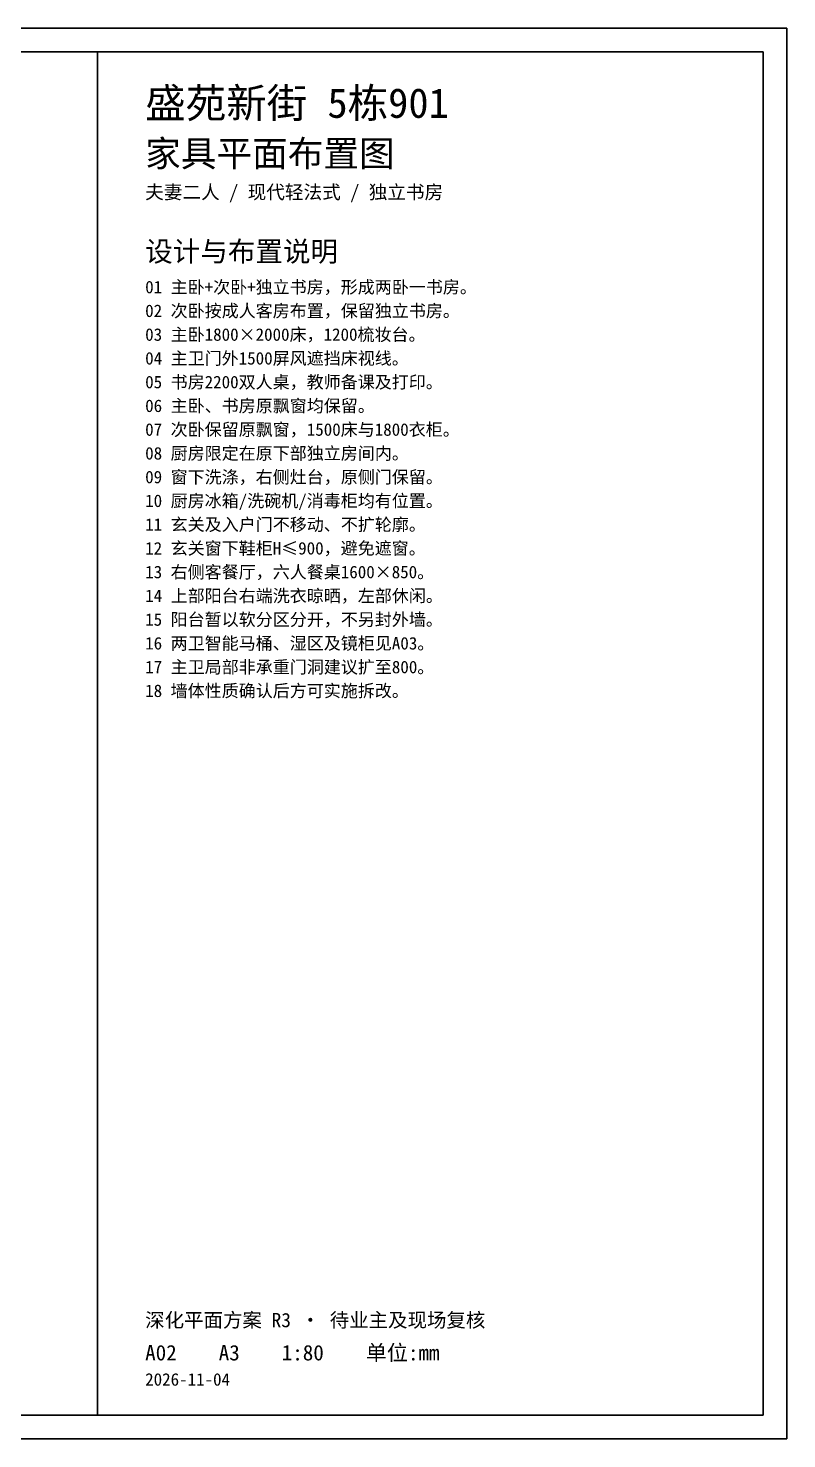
# Model space of a CAD drawing. Header units: millimetres. Extents: x -4600 to 229000, y -4300 to 19460.
# Drawn here: x 56231 to 69000, y -4300 to 19460 of the extents above; entities that cross this region are included whole.
import ezdxf
from ezdxf.enums import TextEntityAlignment as Align

# ---------------------------------------------------------------- set-up
doc = ezdxf.new("R2010")
doc.units = ezdxf.units.MM
doc.header["$LTSCALE"] = 100
doc.layers.add('A-NOTE', color=7, linetype='Continuous', lineweight=18)
doc.layers.add('A-SHEET', color=7, linetype='Continuous', lineweight=35)
doc.styles.add('CJK', font='simsun.ttc')

# ---------------------------------------------------------------- blocks, each defined once
blk = doc.blocks.new('A02_SHEET')
at = {"layer": 'A-SHEET'}
blk.add_line((17400, -3900), (17400, 19060), dxfattribs=at)
for points in [[(-4600, -4300), (29000, -4300), (29000, 19460), (-4600, 19460)], [(-4200, -3900), (28600, -3900), (28600, 19060), (-4200, 19060)]]:
    blk.add_lwpolyline(points, close=True, dxfattribs=at)
at = {"layer": 'A-NOTE', "style": 'CJK'}
for s, height, p in [('盛苑新街 5栋901', 500, (18200, 18200)), ('家具平面布置图', 440, (18200, 17350)), ('夫妻二人 / 现代轻法式 / 独立书房', 230, (18200, 16700)), ('设计与布置说明', 340, (18200, 15700)), ('01 主卧+次卧+独立书房，形成两卧一书房。', 210, (18200, 15100)), ('02 次卧按成人客房布置，保留独立书房。', 210, (18200, 14700)), ('03 主卧1800×2000床，1200梳妆台。', 210, (18200, 14300)), ('04 主卫门外1500屏风遮挡床视线。', 210, (18200, 13900)), ('05 书房2200双人桌，教师备课及打印。', 210, (18200, 13500)), ('06 主卧、书房原飘窗均保留。', 210, (18200, 13100)), ('07 次卧保留原飘窗，1500床与1800衣柜。', 210, (18200, 12700)), ('08 厨房限定在原下部独立房间内。', 210, (18200, 12300)), ('09 窗下洗涤，右侧灶台，原侧门保留。', 210, (18200, 11900)), ('10 厨房冰箱/洗碗机/消毒柜均有位置。', 210, (18200, 11500)), ('11 玄关及入户门不移动、不扩轮廓。', 210, (18200, 11100)), ('12 玄关窗下鞋柜H≤900，避免遮窗。', 210, (18200, 10700)), ('13 右侧客餐厅，六人餐桌1600×850。', 210, (18200, 10300)), ('14 上部阳台右端洗衣晾晒，左部休闲。', 210, (18200, 9900)), ('15 阳台暂以软分区分开，不另封外墙。', 210, (18200, 9500)), ('16 两卫智能马桶、湿区及镜柜见A03。', 210, (18200, 9100)), ('17 主卫局部非承重门洞建议扩至800。', 210, (18200, 8700)), ('18 墙体性质确认后方可实施拆改。', 210, (18200, 8300)), ('深化平面方案 R3 · 待业主及现场复核', 240, (18200, -2300)), ('A02    A3    1:80    单位:mm', 260, (18200, -2850)), ('2026-11-04', 210, (18200, -3300))]:
    blk.add_text(s, height=height, dxfattribs=at).set_placement(p, align=Align.MIDDLE_LEFT)

msp = doc.modelspace()

# ---------------------------------------------------------------- block references
msp.add_blockref('A02_SHEET', (40000, 0))

doc.saveas('drawing.dxf')
